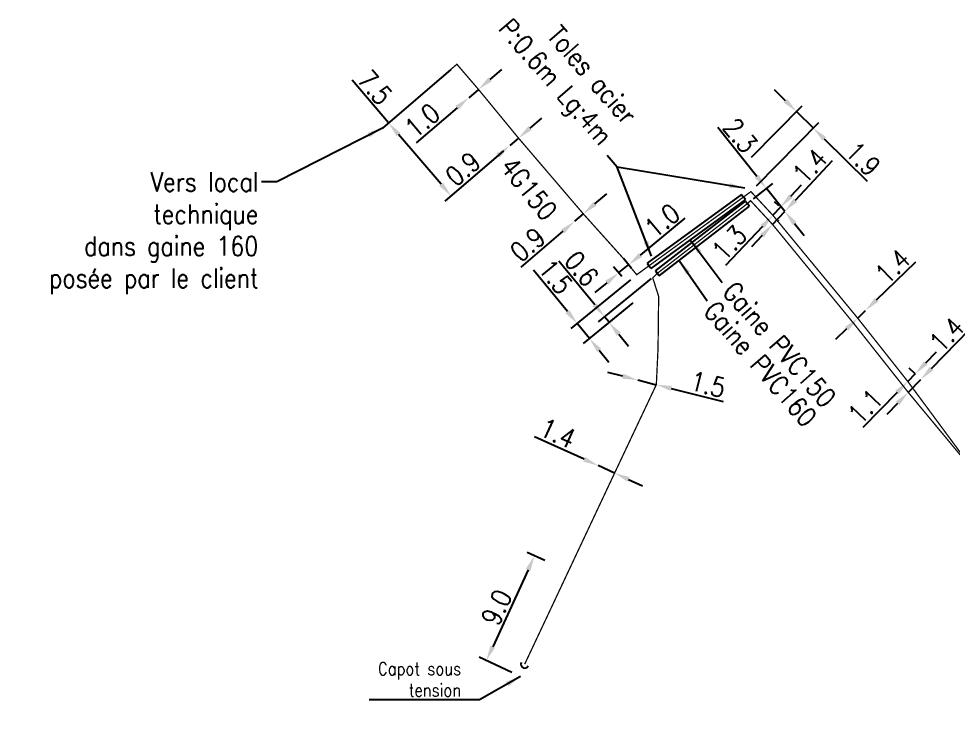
# Model space of a CAD drawing. Header units: millimetres. Extents: x 80000 to 81010, y 144000 to 145002.
# Drawn here: x 80722.8 to 80795.7, y 144840 to 144895.2 of the extents above; entities that cross this region are included whole.
import ezdxf
from ezdxf.enums import TextEntityAlignment as Align

# ---------------------------------------------------------------- set-up
doc = ezdxf.new("R2010")
doc.units = ezdxf.units.MM
doc.header["$PDMODE"] = 34
doc.linetypes.add('B_ST_AL', pattern=[2000, 1000, 1000])
doc.layers.get('0').update_dxf_attribs({"linetype": 'CONTINUOUS'})
doc.layers.get('Defpoints').update_dxf_attribs({"linetype": 'CONTINUOUS'})
for name, color, linetype in [('B_110', 1, 'CONTINUOUS'), ('B_300', 7, 'CONTINUOUS'), ('B_400', 7, 'CONTINUOUS'), ('B_420', 7, 'CONTINUOUS')]:
    doc.layers.add(name, color=color, linetype=linetype)
doc.styles.add('M_ROMANS', font='ROMANS.shx', dxfattribs={"width": 0.75})
doc.styles.get("Standard").update_dxf_attribs({"font": 'romans.shx', "width": 0.85})
doc.dimstyles.get("Standard").update_dxf_attribs({"dimtxt": 1.5, "dimasz": 1.2, "dimexe": 0.625, "dimexo": 0.625, "dimgap": 0.25, "dimtad": 1, "dimdec": 1, "dimzin": 0, "dimdsep": 46, "dimtxsty": 'Standard', "dimcen": -0.5, "dimadec": 0, "dimazin": 0, "dimtfac": 1, "dimtdec": 1, "dimtmove": 0, "dimatfit": 3, "dimfxl": 0, "dimtolj": 1, "dimtzin": 0, "dimarcsym": 0})

# ---------------------------------------------------------------- blocks, each defined once
blk = doc.blocks.new('*D1111')
at = {"layer": 'B_110', "color": 0, "linetype": 'Continuous', "lineweight": -2, "transparency": 16777216}
for p, q in [((80769.896, 144867.348), (80768.732, 144867.641)), ((80771.06, 144867.056), (80772.515, 144866.69)), ((80773.679, 144866.398), (80777.741, 144865.377))]:
    blk.add_line(p, q, dxfattribs=at)
at = {"layer": 'B_110', "color": 0, "linetype": 'Continuous', "transparency": 16777216}
for points in [[(80769.945, 144867.542), (80769.847, 144867.155), (80771.06, 144867.056)], [(80773.727, 144866.592), (80773.63, 144866.204), (80772.515, 144866.69)]]:
    blk.add_solid(points, dxfattribs=at)
at = {"layer": 'Defpoints', "color": 0, "linetype": 'Continuous', "transparency": 16777216}
for p in [(80771.06, 144867.056), (80772.515, 144866.69), (80772.515, 144866.69)]:
    blk.add_point(p, dxfattribs=at)
at = {"layer": 'B_110', "color": 0, "linetype": 'Continuous', "transparency": 16777216, "insert": (80776.536, 144866.711), "char_height": 1.5, "attachment_point": 5, "rotation": 345.89207}
blk.add_mtext('\\A1;1.5', dxfattribs=at)
blk = doc.blocks.new('*D1112')
at = {"layer": 'B_110', "color": 0, "linetype": 'Continuous', "lineweight": -2, "transparency": 16777216}
for p, q in [((80766.892, 144860.871), (80763.022, 144862.627)), ((80769.26, 144859.796), (80767.985, 144860.375)), ((80770.352, 144859.3), (80771.445, 144858.804))]:
    blk.add_line(p, q, dxfattribs=at)
at = {"layer": 'B_110', "color": 0, "linetype": 'Continuous', "transparency": 16777216}
for points in [[(80766.975, 144861.053), (80766.809, 144860.689), (80767.985, 144860.375)], [(80770.435, 144859.482), (80770.27, 144859.118), (80769.26, 144859.796)]]:
    blk.add_solid(points, dxfattribs=at)
at = {"layer": 'Defpoints', "color": 0, "linetype": 'Continuous', "transparency": 16777216}
for p in [(80767.985, 144860.375), (80769.26, 144859.796), (80769.26, 144859.796)]:
    blk.add_point(p, dxfattribs=at)
at = {"layer": 'B_110', "color": 0, "linetype": 'Continuous', "transparency": 16777216, "insert": (80764.824, 144862.908), "char_height": 1.5, "attachment_point": 5, "rotation": 335.58329}
blk.add_mtext('\\A1;1.4', dxfattribs=at)
blk = doc.blocks.new('*D1113')
at = {"layer": 'B_110', "color": 0, "linetype": 'Continuous', "lineweight": -2, "transparency": 16777216}
for p, q in [((80793.983, 144867.951), (80796.95, 144870.995)), ((80792.168, 144866.09), (80793.146, 144867.092)), ((80791.331, 144865.231), (80790.493, 144864.371))]:
    blk.add_line(p, q, dxfattribs=at)
at = {"layer": 'B_110', "color": 0, "linetype": 'Continuous', "transparency": 16777216}
for points in [[(80793.84, 144868.091), (80794.127, 144867.812), (80793.146, 144867.092)], [(80791.187, 144865.37), (80791.474, 144865.091), (80792.168, 144866.09)]]:
    blk.add_solid(points, dxfattribs=at)
at = {"layer": 'Defpoints', "color": 0, "linetype": 'Continuous', "transparency": 16777216}
for p in [(80793.146, 144867.092), (80792.168, 144866.09), (80792.168, 144866.09)]:
    blk.add_point(p, dxfattribs=at)
at = {"layer": 'B_110', "color": 0, "linetype": 'Continuous', "transparency": 16777216, "insert": (80795.17, 144870.601), "char_height": 1.5, "attachment_point": 5, "rotation": 45.72657}
blk.add_mtext('\\A1;1.4', dxfattribs=at)
blk = doc.blocks.new('*D1114')
at = {"layer": 'B_110', "color": 0, "linetype": 'Continuous', "lineweight": -2, "transparency": 16777216}
for p, q in [((80783.361, 144881.083), (80786.271, 144884.18)), ((80781.581, 144879.188), (80782.539, 144880.208)), ((80780.759, 144878.313), (80779.938, 144877.439))]:
    blk.add_line(p, q, dxfattribs=at)
at = {"layer": 'B_110', "color": 0, "linetype": 'Continuous', "transparency": 16777216}
for points in [[(80783.215, 144881.22), (80783.507, 144880.946), (80782.539, 144880.208)], [(80780.613, 144878.45), (80780.905, 144878.176), (80781.581, 144879.188)]]:
    blk.add_solid(points, dxfattribs=at)
at = {"layer": 'Defpoints', "color": 0, "linetype": 'Continuous', "transparency": 16777216}
for p in [(80782.539, 144880.208), (80781.581, 144879.188), (80781.581, 144879.188)]:
    blk.add_point(p, dxfattribs=at)
at = {"layer": 'B_110', "color": 0, "linetype": 'Continuous', "transparency": 16777216, "insert": (80784.498, 144883.754), "char_height": 1.5, "attachment_point": 5, "rotation": 46.79029}
blk.add_mtext('\\A1;1.4', dxfattribs=at)
blk = doc.blocks.new('B_300_05')
at = {"color": 0, "linetype": 'Continuous'}
blk.add_arc((0, 0), 1, 270, 90, dxfattribs=at)
at = {"color": 0, "linetype": 'Continuous', "style": 'M_ROMANS', "width": 0.75, "flags": 3}
for tag, p in [('DEF_LEG', (0, -5)), ('DEF_COUP', (0, -7.5)), ('DEF_TYPE', (0, -10))]:
    blk.add_attdef(tag, text='', height=1.2, dxfattribs=at).set_placement(p, align=Align.MIDDLE)
blk = doc.blocks.new('*D1115')
at = {"layer": 'B_300', "color": 0, "linetype": 'Continuous', "lineweight": -2, "transparency": 16777216}
for p, q in [((80763.822, 144852.968), (80762.445, 144853.601)), ((80762.511, 144852.25), (80759.752, 144846.254)), ((80761.251, 144844.243), (80758.682, 144845.425))]:
    blk.add_line(p, q, dxfattribs=at)
at = {"layer": 'B_300', "color": 0, "linetype": 'Continuous', "transparency": 16777216}
for points in [[(80762.33, 144852.333), (80762.693, 144852.166), (80763.013, 144853.34)], [(80759.57, 144846.338), (80759.933, 144846.17), (80759.25, 144845.164)]]:
    blk.add_solid(points, dxfattribs=at)
at = {"layer": 'Defpoints', "color": 0, "linetype": 'Continuous', "transparency": 16777216}
for p in [(80764.39, 144852.706), (80759.25, 144845.164), (80761.819, 144843.982)]:
    blk.add_point(p, dxfattribs=at)
at = {"layer": 'B_300', "color": 0, "linetype": 'Continuous', "transparency": 16777216, "insert": (80760.06, 144849.316), "char_height": 1.5, "attachment_point": 5, "rotation": 65.28527}
blk.add_mtext('\\A1;9.0', dxfattribs=at)
blk = doc.blocks.new('*D1116')
at = {"layer": 'B_300', "color": 0, "linetype": 'Continuous', "lineweight": -2, "transparency": 16777216}
for p, q in [((80780.353, 144882.933), (80777.302, 144886.737)), ((80780.108, 144881.198), (80781.592, 144882.388)), ((80782.539, 144880.208), (80781.104, 144881.997)), ((80783.29, 144879.272), (80784.041, 144878.336))]:
    blk.add_line(p, q, dxfattribs=at)
at = {"layer": 'B_300', "color": 0, "linetype": 'Continuous', "transparency": 16777216}
for points in [[(80780.509, 144883.058), (80780.197, 144882.808), (80781.104, 144881.997)], [(80783.446, 144879.397), (80783.134, 144879.147), (80782.539, 144880.208)]]:
    blk.add_solid(points, dxfattribs=at)
at = {"layer": 'Defpoints', "color": 0, "linetype": 'Continuous', "transparency": 16777216}
for p in [(80781.104, 144881.997), (80779.62, 144880.807), (80782.539, 144880.208)]:
    blk.add_point(p, dxfattribs=at)
at = {"layer": 'B_300', "color": 0, "linetype": 'Continuous', "transparency": 16777216, "insert": (80779.074, 144886.126), "char_height": 1.5, "attachment_point": 5, "rotation": 308.74009}
blk.add_mtext('\\A1;2.3', dxfattribs=at)
blk = doc.blocks.new('*D531')
at = {"layer": 'B_110', "color": 0, "linetype": 'Continuous', "lineweight": -2, "transparency": 16777216}
for p, q in [((80756.481, 144891.277), (80751.145, 144886.707)), ((80751.62, 144887.114), (80748.776, 144890.433)), ((80755.719, 144882.329), (80752.401, 144886.202)), ((80760.603, 144884.933), (80756.025, 144881.011))]:
    blk.add_line(p, q, dxfattribs=at)
at = {"layer": 'B_110', "color": 0, "linetype": 'Continuous', "transparency": 16777216}
for points in [[(80752.553, 144886.332), (80752.249, 144886.072), (80751.62, 144887.114)], [(80755.87, 144882.459), (80755.567, 144882.199), (80756.499, 144881.418)]]:
    blk.add_solid(points, dxfattribs=at)
at = {"layer": 'Defpoints', "color": 0, "linetype": 'Continuous', "transparency": 16777216}
for p in [(80756.955, 144891.684), (80761.078, 144885.34), (80756.499, 144881.418)]:
    blk.add_point(p, dxfattribs=at)
at = {"layer": 'B_110', "color": 0, "linetype": 'Continuous', "transparency": 16777216, "insert": (80750.567, 144889.88), "char_height": 1.5, "attachment_point": 5, "rotation": 310.58313}
blk.add_mtext('\\A1;7.5', dxfattribs=at)
blk = doc.blocks.new('*D532')
at = {"layer": 'B_110', "color": 0, "linetype": 'Continuous', "lineweight": -2, "transparency": 16777216}
for p, q in [((80759.549, 144890.503), (80760.46, 144891.284)), ((80758.638, 144889.722), (80757.879, 144889.071)), ((80756.968, 144888.29), (80753.788, 144885.562))]:
    blk.add_line(p, q, dxfattribs=at)
at = {"layer": 'B_110', "color": 0, "linetype": 'Continuous', "transparency": 16777216}
for points in [[(80759.418, 144890.655), (80759.679, 144890.351), (80758.638, 144889.722)], [(80756.837, 144888.441), (80757.098, 144888.138), (80757.879, 144889.071)]]:
    blk.add_solid(points, dxfattribs=at)
at = {"layer": 'Defpoints', "color": 0, "linetype": 'Continuous', "transparency": 16777216}
for p in [(80758.638, 144889.722), (80757.879, 144889.071), (80757.879, 144889.071)]:
    blk.add_point(p, dxfattribs=at)
at = {"layer": 'B_110', "color": 0, "linetype": 'Continuous', "transparency": 16777216, "insert": (80754.271, 144887.294), "char_height": 1.5, "attachment_point": 5, "rotation": 40.61525}
blk.add_mtext('\\A1;1.0', dxfattribs=at)
blk = doc.blocks.new('*D533')
at = {"layer": 'B_110', "color": 0, "linetype": 'Continuous', "lineweight": -2, "transparency": 16777216}
for p, q in [((80762.673, 144886.706), (80763.584, 144887.487)), ((80761.762, 144885.925), (80761.078, 144885.34)), ((80760.167, 144884.559), (80756.893, 144881.755))]:
    blk.add_line(p, q, dxfattribs=at)
at = {"layer": 'B_110', "color": 0, "linetype": 'Continuous', "transparency": 16777216}
for points in [[(80762.543, 144886.858), (80762.803, 144886.554), (80761.762, 144885.925)], [(80760.037, 144884.711), (80760.297, 144884.407), (80761.078, 144885.34)]]:
    blk.add_solid(points, dxfattribs=at)
at = {"layer": 'Defpoints', "color": 0, "linetype": 'Continuous', "transparency": 16777216}
for p in [(80761.762, 144885.925), (80761.078, 144885.34), (80761.078, 144885.34)]:
    blk.add_point(p, dxfattribs=at)
at = {"layer": 'B_110', "color": 0, "linetype": 'Continuous', "transparency": 16777216, "insert": (80757.424, 144883.526), "char_height": 1.5, "attachment_point": 5, "rotation": 40.58313}
blk.add_mtext('\\A1;0.9', dxfattribs=at)
blk = doc.blocks.new('*D534')
at = {"layer": 'B_110', "color": 0, "linetype": 'Continuous', "lineweight": -2, "transparency": 16777216}
for p, q in [((80767.729, 144880.796), (80768.641, 144881.577)), ((80766.817, 144880.016), (80766.134, 144879.431)), ((80765.222, 144878.651), (80761.946, 144875.849))]:
    blk.add_line(p, q, dxfattribs=at)
at = {"layer": 'B_110', "color": 0, "linetype": 'Continuous', "transparency": 16777216}
for points in [[(80767.599, 144880.948), (80767.859, 144880.644), (80766.817, 144880.016)], [(80765.092, 144878.803), (80765.352, 144878.499), (80766.134, 144879.431)]]:
    blk.add_solid(points, dxfattribs=at)
at = {"layer": 'Defpoints', "color": 0, "linetype": 'Continuous', "transparency": 16777216}
for p in [(80766.817, 144880.016), (80766.134, 144879.431), (80766.134, 144879.431)]:
    blk.add_point(p, dxfattribs=at)
at = {"layer": 'B_110', "color": 0, "linetype": 'Continuous', "transparency": 16777216, "insert": (80762.478, 144877.62), "char_height": 1.5, "attachment_point": 5, "rotation": 40.55101}
blk.add_mtext('\\A1;0.9', dxfattribs=at)
blk = doc.blocks.new('*D535')
at = {"layer": 'B_400', "color": 0, "linetype": 'Continuous', "lineweight": -2, "transparency": 16777216}
for p, q in [((80765.58, 144872.388), (80762.924, 144875.627)), ((80770.5, 144874.87), (80765.857, 144871.063)), ((80770.678, 144873.076), (80766.808, 144869.903)), ((80767.291, 144870.3), (80766.34, 144871.46)), ((80768.052, 144869.372), (80768.813, 144868.444))]:
    blk.add_line(p, q, dxfattribs=at)
at = {"layer": 'B_400', "color": 0, "linetype": 'Continuous', "transparency": 16777216}
for points in [[(80765.734, 144872.514), (80765.425, 144872.261), (80766.34, 144871.46)], [(80768.207, 144869.498), (80767.898, 144869.245), (80767.291, 144870.3)]]:
    blk.add_solid(points, dxfattribs=at)
at = {"layer": 'Defpoints', "color": 0, "linetype": 'Continuous', "transparency": 16777216}
for p in [(80770.983, 144875.266), (80771.161, 144873.472), (80767.291, 144870.3)]:
    blk.add_point(p, dxfattribs=at)
at = {"layer": 'B_400', "color": 0, "linetype": 'Continuous', "transparency": 16777216, "insert": (80764.645, 144875.105), "char_height": 1.5, "attachment_point": 5, "rotation": 309.34626}
blk.add_mtext('\\A1;1.5', dxfattribs=at)
blk = doc.blocks.new('*D536')
at = {"layer": 'B_110', "color": 0, "linetype": 'Continuous', "lineweight": -2, "transparency": 16777216}
for p, q in [((80771.277, 144876.8), (80774.771, 144879.665)), ((80770.587, 144875.749), (80769.953, 144876.523)), ((80769.814, 144875.115), (80769.18, 144875.889)), ((80769.576, 144875.405), (80770.349, 144876.039)), ((80768.648, 144874.645), (80767.72, 144873.884))]:
    blk.add_line(p, q, dxfattribs=at)
at = {"layer": 'B_110', "color": 0, "linetype": 'Continuous', "transparency": 16777216}
for points in [[(80771.151, 144876.955), (80771.404, 144876.645), (80770.349, 144876.039)], [(80768.521, 144874.799), (80768.775, 144874.49), (80769.576, 144875.405)]]:
    blk.add_solid(points, dxfattribs=at)
at = {"layer": 'Defpoints', "color": 0, "linetype": 'Continuous', "transparency": 16777216}
for p in [(80769.576, 144875.405), (80770.983, 144875.266), (80770.21, 144874.632)]:
    blk.add_point(p, dxfattribs=at)
at = {"layer": 'B_110', "color": 0, "linetype": 'Continuous', "transparency": 16777216, "insert": (80772.981, 144879.49), "char_height": 1.5, "attachment_point": 5, "rotation": 39.34626}
blk.add_mtext('\\A1;1.0', dxfattribs=at)
blk = doc.blocks.new('*D537')
at = {"layer": 'B_400', "color": 0, "linetype": 'Continuous', "lineweight": -2, "transparency": 16777216}
for p, q in [((80782.594, 144888.835), (80781.738, 144889.676)), ((80779.946, 144884.432), (80783.888, 144888.439)), ((80783.449, 144887.993), (80784.764, 144886.7)), ((80780.331, 144882.194), (80785.202, 144887.146)), ((80785.619, 144885.859), (80788.973, 144882.56))]:
    blk.add_line(p, q, dxfattribs=at)
at = {"layer": 'B_400', "color": 0, "linetype": 'Continuous', "transparency": 16777216}
for points in [[(80782.734, 144888.977), (80782.454, 144888.692), (80783.449, 144887.993)], [(80785.76, 144886.001), (80785.479, 144885.716), (80784.764, 144886.7)]]:
    blk.add_solid(points, dxfattribs=at)
at = {"layer": 'Defpoints', "color": 0, "linetype": 'Continuous', "transparency": 16777216}
for p in [(80783.449, 144887.993), (80779.508, 144883.987), (80779.893, 144881.749)]:
    blk.add_point(p, dxfattribs=at)
at = {"layer": 'B_400', "color": 0, "linetype": 'Continuous', "transparency": 16777216, "insert": (80788.631, 144884.299), "char_height": 1.5, "attachment_point": 5, "rotation": 315.47282}
blk.add_mtext('\\A1;1.9', dxfattribs=at)
blk = doc.blocks.new('*D538')
at = {"layer": 'B_110', "color": 0, "linetype": 'Continuous', "lineweight": -2, "transparency": 16777216}
for p, q in [((80789.695, 144873.308), (80792.748, 144876.265)), ((80788.398, 144872.922), (80788.398, 144872.922)), ((80788.222, 144871.88), (80788.833, 144872.473)), ((80787.36, 144871.045), (80786.498, 144870.21))]:
    blk.add_line(p, q, dxfattribs=at)
at = {"layer": 'B_110', "color": 0, "linetype": 'Continuous', "transparency": 16777216}
for points in [[(80789.556, 144873.451), (80789.834, 144873.164), (80788.833, 144872.473)], [(80787.221, 144871.189), (80787.499, 144870.902), (80788.222, 144871.88)]]:
    blk.add_solid(points, dxfattribs=at)
at = {"layer": 'Defpoints', "color": 0, "linetype": 'Continuous', "transparency": 16777216}
for p in [(80788.833, 144872.473), (80788.833, 144872.473), (80788.222, 144871.88)]:
    blk.add_point(p, dxfattribs=at)
at = {"layer": 'B_110', "color": 0, "linetype": 'Continuous', "transparency": 16777216, "insert": (80790.956, 144875.922), "char_height": 1.5, "attachment_point": 5, "rotation": 44.09112}
blk.add_mtext('\\A1;1.4', dxfattribs=at)
blk = doc.blocks.new('*D539')
at = {"layer": 'B_110', "color": 0, "linetype": 'Continuous', "lineweight": -2, "transparency": 16777216}
for p, q in [((80793.536, 144868.388), (80794.374, 144869.247)), ((80792.698, 144867.529), (80792.251, 144867.965)), ((80792.698, 144867.528), (80792.129, 144866.945)), ((80791.292, 144866.086), (80788.622, 144863.347))]:
    blk.add_line(p, q, dxfattribs=at)
at = {"layer": 'B_110', "color": 0, "linetype": 'Continuous', "transparency": 16777216}
for points in [[(80793.393, 144868.527), (80793.679, 144868.248), (80792.698, 144867.528)], [(80791.149, 144866.225), (80791.435, 144865.946), (80792.129, 144866.945)]]:
    blk.add_solid(points, dxfattribs=at)
at = {"layer": 'Defpoints', "color": 0, "linetype": 'Continuous', "transparency": 16777216}
for p in [(80792.129, 144866.945), (80792.698, 144867.528), (80793.146, 144867.092)]:
    blk.add_point(p, dxfattribs=at)
at = {"layer": 'B_110', "color": 0, "linetype": 'Continuous', "transparency": 16777216, "insert": (80788.822, 144864.985), "char_height": 1.5, "attachment_point": 5, "rotation": 45.72657}
blk.add_mtext('\\A1;1.1', dxfattribs=at)
blk = doc.blocks.new('*D540')
at = {"layer": 'B_110', "color": 0, "linetype": 'Continuous', "lineweight": -2, "transparency": 16777216}
for p, q in [((80783.018, 144881.405), (80783.84, 144882.279)), ((80782.084, 144880.636), (80781.741, 144880.958)), ((80782.197, 144880.53), (80781.606, 144879.901)), ((80782.027, 144879.507), (80782.062, 144879.474)), ((80780.785, 144879.027), (80777.917, 144875.974))]:
    blk.add_line(p, q, dxfattribs=at)
at = {"layer": 'B_110', "color": 0, "linetype": 'Continuous', "transparency": 16777216}
for points in [[(80782.873, 144881.542), (80783.164, 144881.268), (80782.197, 144880.53)], [(80780.639, 144879.164), (80780.931, 144878.89), (80781.606, 144879.901)]]:
    blk.add_solid(points, dxfattribs=at)
at = {"layer": 'Defpoints', "color": 0, "linetype": 'Continuous', "transparency": 16777216}
for p in [(80782.197, 144880.53), (80782.539, 144880.208), (80781.571, 144879.935)]:
    blk.add_point(p, dxfattribs=at)
at = {"layer": 'B_110', "color": 0, "linetype": 'Continuous', "transparency": 16777216, "insert": (80778.211, 144877.748), "char_height": 1.5, "attachment_point": 5, "rotation": 46.79029}
blk.add_mtext('\\A1;1.3', dxfattribs=at)
blk = doc.blocks.new('*D545')
at = {"layer": 'B_400', "color": 0, "linetype": 'Continuous', "lineweight": -2, "transparency": 16777216}
for p, q in [((80767.706, 144872.919), (80764.909, 144876.33)), ((80772.109, 144874.976), (80767.983, 144871.594)), ((80770.678, 144873.076), (80768.34, 144871.159)), ((80768.823, 144871.555), (80768.467, 144871.991)), ((80769.584, 144870.627), (80770.345, 144869.699))]:
    blk.add_line(p, q, dxfattribs=at)
at = {"layer": 'B_400', "color": 0, "linetype": 'Continuous', "transparency": 16777216}
for points in [[(80767.86, 144873.045), (80767.551, 144872.792), (80768.467, 144871.991)], [(80769.739, 144870.754), (80769.429, 144870.501), (80768.823, 144871.555)]]:
    blk.add_solid(points, dxfattribs=at)
at = {"layer": 'Defpoints', "color": 0, "linetype": 'Continuous', "transparency": 16777216}
for p in [(80772.592, 144875.373), (80771.161, 144873.472), (80768.823, 144871.555)]:
    blk.add_point(p, dxfattribs=at)
at = {"layer": 'B_400', "color": 0, "linetype": 'Continuous', "transparency": 16777216, "insert": (80766.688, 144875.738), "char_height": 1.5, "attachment_point": 5, "rotation": 309.34626}
blk.add_mtext('\\A1;0.6', dxfattribs=at)

msp = doc.modelspace()

# ---------------------------------------------------------------- linework, layer by layer
at = {"layer": 'B_110', "linetype": 'B_ST_AL', "const_width": 0.1, "flags": 128}
for points in [[(80751.145, 144886.707), (80756.955, 144891.684), (80758.638, 144889.722), (80761.762, 144885.925), (80766.817, 144880.016), (80769.953, 144876.523), (80770.983, 144875.266), (80779.893, 144881.749), (80781.606, 144879.901), (80788.222, 144871.88), (80792.129, 144866.945), (80802.835, 144852.47), (80818.671, 144833.069), (80820.993, 144830.202), (80822.135, 144831.106)], [(80762.245, 144844.886), (80762.245, 144844.886), (80769.26, 144859.796), (80772.515, 144866.69), (80772.649, 144869.52), (80772.695, 144873.583), (80772.235, 144875.013), (80772.592, 144875.373), (80779.616, 144880.811), (80779.866, 144881.042), (80781.581, 144879.188), (80787.912, 144871.469), (80792.168, 144866.09), (80803.191, 144852.821), (80819.039, 144833.402), (80821.162, 144830.782), (80821.917, 144831.381)]]:
    msp.add_lwpolyline(points, dxfattribs=at)
at = {"layer": 'B_400', "color": 7, "linetype": 'CONTINUOUS'}
for p, q in [((80779.167, 144881.529), (80771.792, 144876.164)), ((80779.167, 144881.529), (80779.314, 144881.327)), ((80779.461, 144881.125), (80772.087, 144875.76)), ((80772.439, 144875.571), (80779.467, 144881.005)), ((80779.461, 144881.125), (80779.314, 144881.327)), ((80779.467, 144881.005), (80779.62, 144880.807)), ((80779.773, 144880.609), (80779.62, 144880.807)), ((80772.745, 144875.175), (80779.773, 144880.609)), ((80771.792, 144876.164), (80771.94, 144875.962)), ((80772.087, 144875.76), (80771.94, 144875.962)), ((80772.439, 144875.571), (80772.592, 144875.373)), ((80772.745, 144875.175), (80772.592, 144875.373))]:
    msp.add_line(p, q, dxfattribs=at)

# ---------------------------------------------------------------- block references
at = {"layer": 'B_300', "linetype": 'ByBlock', "xscale": 0.3, "yscale": 0.3, "zscale": 0.3, "rotation": 244.7262362620513}
msp.add_blockref('B_300_05', (80762.245, 144844.886), dxfattribs=at)

# ---------------------------------------------------------------- texts
at = {"layer": 'B_110', "linetype": 'Continuous', "width": 0.85}
msp.add_text('4G150', height=1.5, rotation=309.22293, dxfattribs=at).set_placement((80760.246, 144883.637))
at = {"layer": 'B_110', "linetype": 'Continuous', "insert": (80741.473, 144883.254), "char_height": 1.5, "attachment_point": 3}
msp.add_mtext('Vers local \\Ptechnique\\Pdans gaine 160\\Pposée par le client', dxfattribs=at)
at = {"layer": 'B_300', "linetype": 'Continuous', "insert": (80757.283, 144843.7), "char_height": 1, "attachment_point": 6}
msp.add_mtext('\\A1;Capot sous\\Ptension', dxfattribs=at)
at = {"layer": 'B_400', "linetype": 'Continuous', "char_height": 1.5, "rotation": 311}
for s, insert, attachment_point in [('\\A1;Gaine PVC150', (80777.592, 144873.881), 7), ('Gaine PVC160', (80777.239, 144873.352), 1)]:
    msp.add_mtext(s, dxfattribs=dict(at, insert=insert, attachment_point=attachment_point))
at = {"layer": 'B_420', "linetype": 'Continuous', "insert": (80767.726, 144884.892), "char_height": 1.5, "attachment_point": 9, "rotation": 311}
msp.add_mtext('Toles acier \\PP:0.6m Lg:4m', dxfattribs=at)

# ---------------------------------------------------------------- dimensions: what is measured, and where the dimension line sits
at = {"layer": 'B_110', "linetype": 'Continuous'}
for base, p1, p2, angle, picture, middle, dimtype in [((80756.499, 144881.418), (80756.955, 144891.684), (80761.078, 144885.34), 130.58313, '*D531', (80749.808, 144889.229), 160), ((80757.879, 144889.071), (80758.638, 144889.722), (80757.879, 144889.071), 40.61525, '*D532', (80754.922, 144886.535), 160), ((80761.078, 144885.34), (80761.762, 144885.925), (80761.078, 144885.34), 40.58313, '*D533', (80758.074, 144882.767), 160), ((80781.581, 144879.188), (80782.539, 144880.208), (80781.581, 144879.188), 226.79029, '*D1114', (80785.227, 144883.069), 161), ((80766.134, 144879.431), (80766.817, 144880.016), (80766.134, 144879.431), 40.55101, '*D534', (80763.128, 144876.86), 160), ((80769.576, 144875.405), (80770.983, 144875.266), (80770.21, 144874.632), 39.34626, '*D536', (80773.615, 144878.717), 160), ((80792.168, 144866.09), (80793.146, 144867.092), (80792.168, 144866.09), 225.72657, '*D1113', (80795.886, 144869.903), 161), ((80772.515, 144866.69), (80771.06, 144867.056), (80772.515, 144866.69), 345.89207, '*D1111', (80776.292, 144865.741), 161), ((80769.26, 144859.796), (80767.985, 144860.375), (80769.26, 144859.796), 335.58329, '*D1112', (80764.411, 144861.997), 161)]:
    dim = msp.add_linear_dim(base=base, p1=p1, p2=p2, angle=angle, dimstyle='Standard', dxfattribs=at)
    dim.commit()
    dim.dimension.update_dxf_attribs({"geometry": picture, "text_midpoint": middle, "dimtype": dimtype})
for base, p1, p2, angle, text, picture, middle in [((80782.197, 144880.53), (80781.571, 144879.935), (80782.539, 144880.208), 226.79029, '1.3', '*D540', (80778.94, 144877.063)), ((80788.833, 144872.473), (80788.222, 144871.88), (80788.833, 144872.473), 224.09112, '1.4', '*D538', (80791.652, 144875.204)), ((80792.698, 144867.528), (80792.129, 144866.945), (80793.146, 144867.092), 225.72657, '1.1', '*D539', (80789.538, 144864.287))]:
    dim = msp.add_linear_dim(base=base, p1=p1, p2=p2, angle=angle, text=text, dimstyle='Standard', dxfattribs=at)
    dim.commit()
    dim.dimension.update_dxf_attribs({"geometry": picture, "text_midpoint": middle, "dimtype": 160})
at = {"layer": 'B_300', "linetype": 'Continuous'}
for base, p1, p2, angle, picture, middle in [((80781.104, 144881.997), (80782.539, 144880.208), (80779.62, 144880.807), 128.74009, '*D1116', (80778.294, 144885.5)), ((80759.25, 144845.164), (80764.39, 144852.706), (80761.819, 144843.982), 65.28527, '*D1115', (80760.969, 144848.898))]:
    dim = msp.add_linear_dim(base=base, p1=p1, p2=p2, angle=angle, dimstyle='Standard', dxfattribs=at)
    dim.commit()
    dim.dimension.update_dxf_attribs({"geometry": picture, "text_midpoint": middle, "dimtype": 160})
at = {"layer": 'B_400', "linetype": 'Continuous'}
for base, p1, p2, angle, text, picture, middle in [((80783.449, 144887.993), (80779.893, 144881.749), (80779.508, 144883.987), 315.47282, '1.9', '*D537', (80787.93, 144883.587)), ((80768.823, 144871.555), (80772.592, 144875.373), (80771.161, 144873.472), 129.34626, '0.6', '*D545', (80765.914, 144875.104))]:
    dim = msp.add_linear_dim(base=base, p1=p1, p2=p2, angle=angle, text=text, dimstyle='Standard', dxfattribs=at)
    dim.commit()
    dim.dimension.update_dxf_attribs({"geometry": picture, "text_midpoint": middle, "dimtype": 160})
dim = msp.add_linear_dim(base=(80767.291, 144870.3), p1=(80770.983, 144875.266), p2=(80771.161, 144873.472), angle=129.34626, dimstyle='Standard', dxfattribs=at)
dim.commit()
dim.dimension.update_dxf_attribs({"geometry": '*D535', "text_midpoint": (80763.871, 144874.471), "dimtype": 160})

# ---------------------------------------------------------------- leaders
at = {"layer": 'B_110', "linetype": 'Continuous', "annotation_type": 0, "has_hookline": 1, "hookline_direction": 1, "text_width": 18.7}
msp.add_leader([(80751.145, 144886.707), (80742.923, 144882.504), (80741.723, 144882.504)], dimstyle='Standard', override={"dimgap": 0.25, "dimtad": 0}, dxfattribs=at)
at = {"layer": 'B_300', "linetype": 'Continuous', "annotation_type": 0, "has_hookline": 1, "hookline_direction": 1, "text_width": 7.164}
msp.add_leader([(80761.925, 144843.939), (80758.733, 144842.116), (80757.533, 144842.116)], dimstyle='Standard', dxfattribs=at)
at = {"layer": 'B_400', "linetype": 'Continuous', "annotation_type": 0, "has_hookline": 1, "hookline_direction": 0, "text_width": 13.357, "horizontal_direction": (0.656059, -0.75471, 0)}
for points in [[(80775.165, 144878), (80777.648, 144874.66)], [(80774.307, 144876.382), (80776.493, 144873.221)]]:
    msp.add_leader(points, dimstyle='Standard', override={"dimgap": 0.25, "dimtad": 0}, dxfattribs=at)
at = {"layer": 'B_420', "linetype": 'Continuous', "annotation_type": 0, "has_hookline": 1, "hookline_direction": 1, "text_width": 13.357, "horizontal_direction": (0.656059, -0.75471, 0)}
msp.add_leader([(80779.417, 144882.02), (80769.471, 144883.648), (80768.684, 144884.554)], dimstyle='Standard', override={"dimgap": 0.25, "dimtad": 0}, dxfattribs=at)
at = {"layer": 'B_420', "linetype": 'Continuous'}
msp.add_leader([(80772.137, 144876.723), (80769.471, 144883.648)], dimstyle='Standard', dxfattribs=at)

doc.saveas('drawing.dxf')
